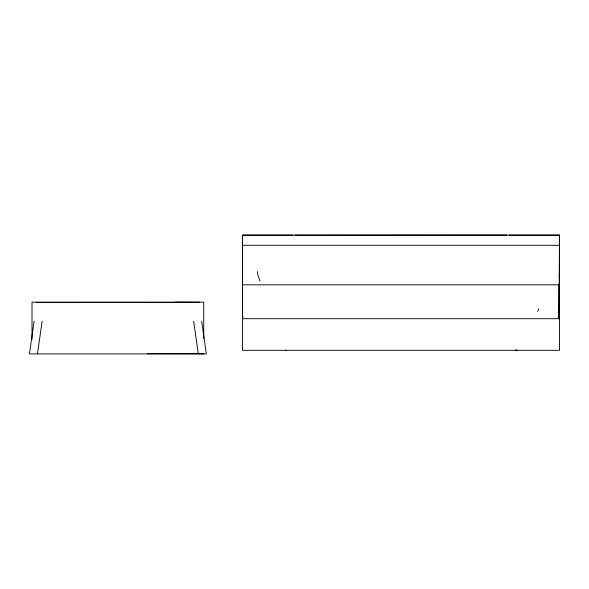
<?xml version="1.0" encoding="UTF-8"?>
<svg xmlns="http://www.w3.org/2000/svg" width="589" height="589" viewBox="0 0 589 589"><rect width="100%" height="100%" fill="white"/><g stroke="black" fill="none" stroke-linecap="round" stroke-linejoin="round"><path stroke-width="0.88" d="M559.233 249.375L559.55 246.666M34.118 321.13L29.45 353.908L206.319 353.908L201.652 321.13M37.468 353.908L42.136 321.13M242.528 318.332L242.94 316.543M537.676 311.471L538.721 308.945M286.276 350.183L285.93 350.212M203.669 353.724L147.537 353.694M515.935 350.19L515.574 350.183M36.43 302.422L82.997 302.429M203.345 353.908L202.822 353.908M163.101 302.452L199.347 302.466M515.39 350.168L517.179 350.161M80.531 302.452L199.318 302.407L199.016 302.157M292.556 235.173L242.528 235.173L242.528 318.701L559.55 318.701M294.912 235.173L506.636 235.092M508.992 235.173L559.55 235.173L559.55 350.308L242.528 350.308L242.528 235.121L559.55 235.121L558.902 318.701L558.902 284.818M242.528 245.274L559.55 245.274M242.528 284.818L559.55 284.818M175.117 302.172L199.259 302.275M260.036 281.108L257.93 275.078L257.319 271.551M193.634 321.13L198.302 353.908M559.263 275.49L559.55 280.982M203.75 338.469L203.75 302.15L32.02 302.15L32.02 339.382"/></g></svg>
